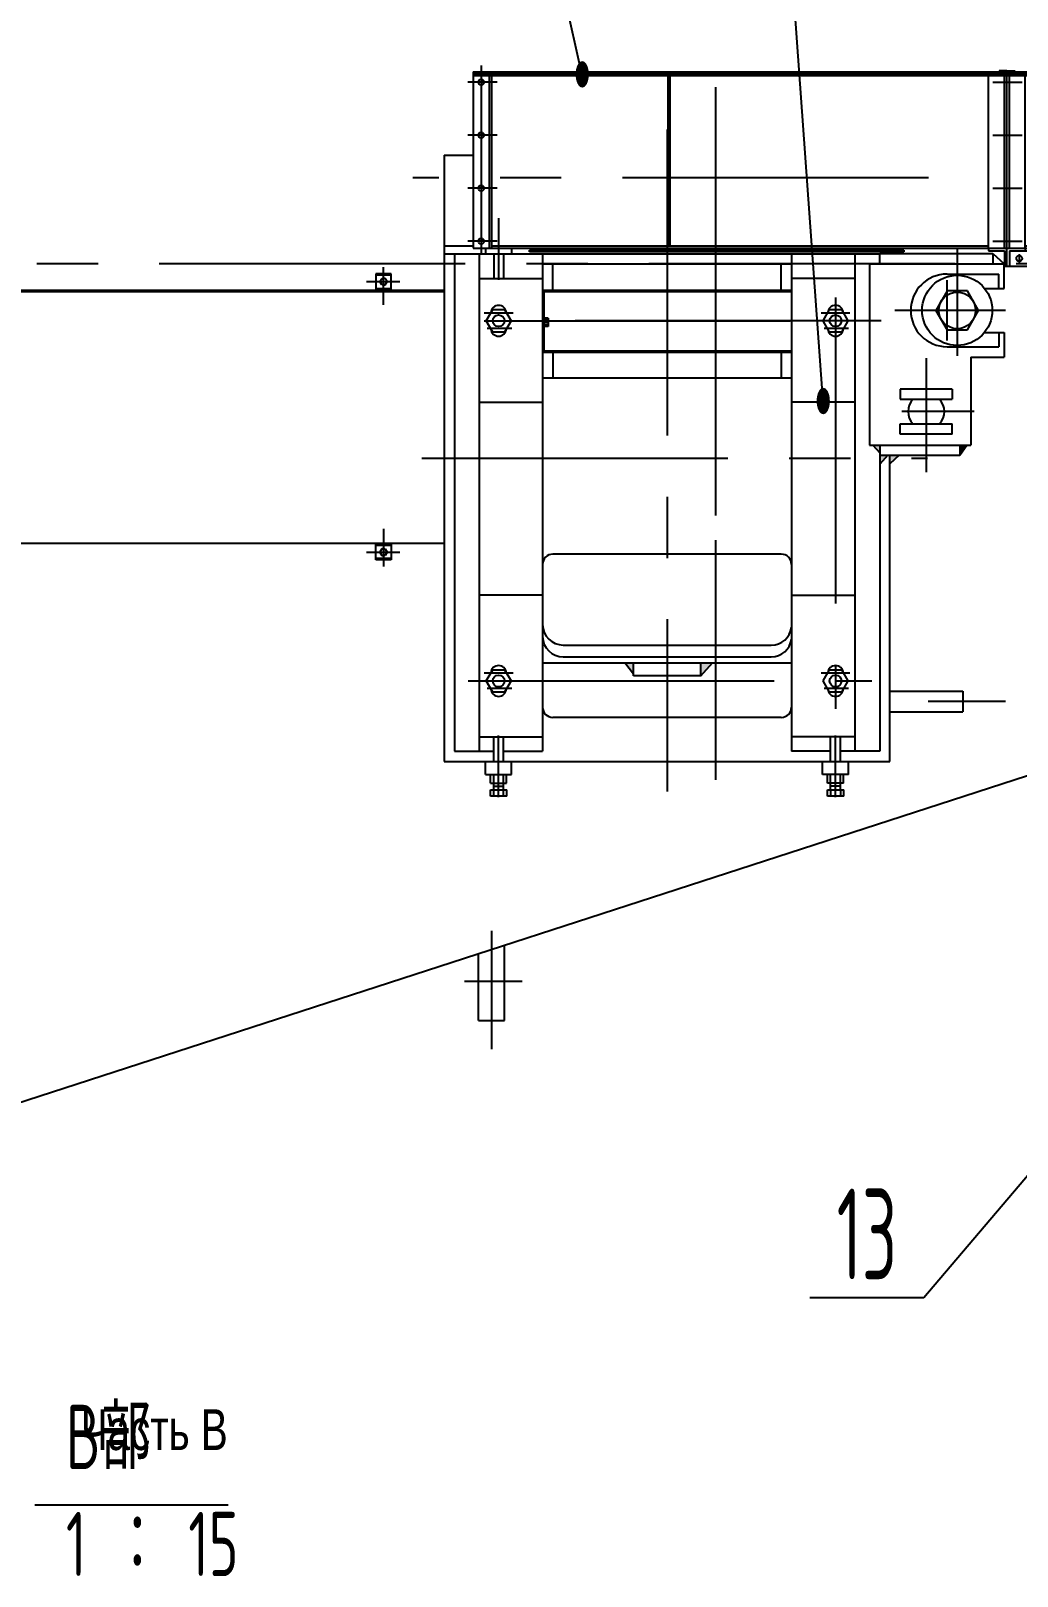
# Model space of a CAD drawing. Header units: millimetres. Extents: x -44903 to -2851, y -697 to 17820.
# Drawn here: x -39166 to -36750, y 4108 to 7895 of the extents above; entities that cross this region are included whole.
import ezdxf
from ezdxf.enums import TextEntityAlignment as Align

# ---------------------------------------------------------------- set-up
doc = ezdxf.new("R2010")
doc.units = ezdxf.units.MM
doc.header["$LTSCALE"] = 600
doc.linetypes.add('F', pattern=[0.75, 0.5, -0.25])
doc.linetypes.add('G', pattern=[2, 1.25, -0.25, 0.25, -0.25])
for name, color, linetype in [('01', 7, 'Continuous'), ('02', 1, 'Continuous'), ('04', 2, 'F'), ('05', 142, 'G'), ('08', 1, 'Continuous'), ('11', 3, 'Continuous')]:
    doc.layers.add(name, color=color, linetype=linetype)
doc.styles.get("Standard").update_dxf_attribs({"font": 'isocp', "width": 0.707, "bigfont": 'intecad.shx'})
doc.dimstyles.new('INTE', dxfattribs={"dimscale": 60, "dimtxt": 3.5, "dimasz": 3, "dimexe": 3, "dimexo": 0, "dimgap": 1, "dimtad": 1, "dimdec": 3, "dimdsep": 46, "dimtxsty": 'Standard', "dimcen": 0, "dimclrd": 1, "dimclre": 1, "dimclrt": 3, "dimaunit": 1, "dimadec": 0, "dimazin": 0, "dimtfac": 1, "dimtdec": 3, "dimtmove": 0, "dimatfit": 0, "dimfxl": 1, "dimarcsym": 0})

# ---------------------------------------------------------------- blocks, each defined once
blk = doc.blocks.new('*D92')
at = {"layer": '08', "color": 1, "lineweight": -2}
for p, q in [((-40743.2, 6807.1), (-40743.2, 11299.3)), ((-23065.2, 8334.9), (-23065.2, 11299.3)), ((-40563.2, 11119.3), (-23245.2, 11119.3))]:
    blk.add_line(p, q, dxfattribs=at)
at = {"layer": '08', "color": 1}
for points in [[(-40563.2, 11149.3), (-40563.2, 11089.3), (-40743.2, 11119.3)], [(-23245.2, 11149.3), (-23245.2, 11089.3), (-23065.2, 11119.3)]]:
    blk.add_solid(points, dxfattribs=at)
at = {"layer": 'DEFPOINTS', "color": 0}
for p in [(-23065.2, 11119.3), (-23065.2, 8334.9), (-40743.2, 6807.1)]:
    blk.add_point(p, dxfattribs=at)
at = {"layer": '08', "color": 3, "insert": (-32007.2, 11284.3), "char_height": 210, "attachment_point": 5}
blk.add_mtext('17678%%P0.5', dxfattribs=at)
blk = doc.blocks.new('ret')
at = {"layer": '01'}
for p, q in [((6820.7, 10422.5), (10216, 10422.5)), ((6820.7, 10422.5), (6820.7, 9990.5)), ((6820.7, 10418.5), (10216, 10418.5)), ((8109.7, 10425.5), (8109.7, 10422.5)), ((8128.7, 10425.5), (8109.7, 10425.5)), ((8128.7, 10425.5), (8147.7, 10425.5)), ((8147.7, 10425.5), (8147.7, 10422.5)), ((9290.7, 10425.5), (9290.7, 10422.5)), ((9309.7, 10425.5), (9290.7, 10425.5)), ((9309.7, 10425.5), (9328.7, 10425.5)), ((9328.7, 10425.5), (9328.7, 10422.5)), ((10216, 10422.5), (10216, 9990.5)), ((6820.7, 10413.5), (10216, 10413.5)), ((6859.7, 10413.5), (6859.7, 9990.5)), ((6865.7, 10413.5), (6865.7, 9990.5)), ((7298.7, 9995.5), (7298.7, 10413.5)), ((7303.2, 9995.5), (7303.2, 10413.5)), ((9791.7, 9995.5), (9791.7, 10413.5)), ((9796.2, 9995.5), (9796.2, 10413.5)), ((10171, 10413.5), (10171, 9990.5)), ((10177, 10413.5), (10177, 9990.5)), ((6820.7, 9990.5), (10216, 9990.5)), ((8083.7, 9995.5), (6865.7, 9995.5)), ((6958.6, 9981.5), (6958.6, 9985.5)), ((7875.9, 9981.5), (6958.6, 9981.5)), ((7010.9, 9990.5), (7010.9, 9985.5)), ((7010.9, 9985.5), (7823.5, 9985.5)), ((7823.5, 9985.5), (7823.5, 9990.5)), ((7823.5, 9985.5), (7875.9, 9985.5)), ((7875.9, 9985.5), (7875.9, 9981.5)), ((8083.7, 9990.5), (8083.7, 9984.5)), ((8083.7, 9984.5), (8122.7, 9984.5)), ((8122.7, 9984.5), (8122.7, 9945.5)), ((8128.7, 9945.5), (8128.7, 9990.5)), ((8134.7, 9984.5), (8134.7, 9945.5)), ((8134.7, 9984.5), (8173.7, 9984.5)), ((8547.7, 9995.5), (8173.7, 9995.5)), ((8173.7, 9990.5), (8173.7, 9984.5)), ((8547.7, 9995.5), (9264.7, 9995.5)), ((9264.7, 9990.5), (9264.7, 9984.5)), ((9264.7, 9984.5), (9303.7, 9984.5)), ((9303.7, 9984.5), (9303.7, 9945.5)), ((9309.7, 9945.5), (9309.7, 9990.5)), ((9315.7, 9984.5), (9315.7, 9945.5)), ((9315.7, 9984.5), (9354.7, 9984.5)), ((9354.7, 9995.5), (10171, 9995.5)), ((9354.7, 9990.5), (9354.7, 9984.5)), ((8134.7, 9945.5), (8122.7, 9945.5)), ((9315.7, 9945.5), (9303.7, 9945.5))]:
    blk.add_line(p, q, dxfattribs=at)
at = {"layer": '01', "color": 7, "linetype": 'Continuous'}
for p, q in [((6840.7, 10438.6), (6840.7, 9974.2)), ((10196, 10438.6), (10196, 9974.2)), ((8083.7, 9990.5), (8083.7, 10413.5)), ((8122.7, 9990.5), (8122.7, 10413.5)), ((8128.7, 9990.5), (8128.7, 10413.5)), ((8134.7, 9990.5), (8134.7, 10413.5)), ((8173.7, 9990.5), (8173.7, 10413.5)), ((9264.7, 9990.5), (9264.7, 10413.5)), ((9303.7, 9990.5), (9303.7, 10413.5)), ((9309.7, 9990.5), (9309.7, 10413.5)), ((9315.7, 9990.5), (9315.7, 10413.5)), ((9354.7, 9990.5), (9354.7, 10413.5)), ((6958.6, 9985.5), (7010.9, 9985.5)), ((8173.7, 9984.5), (9264.7, 9984.5)), ((9303.7, 9945.5), (8134.7, 9945.5))]:
    blk.add_line(p, q, dxfattribs=at)
for centre in [(6840.7, 10397.5), (10196, 10392.5), (6840.7, 10267.5), (10196, 10265.5), (6840.7, 10137.5), (10196, 10138.5), (6840.7, 10007.5), (10196, 10011.5)]:
    blk.add_circle(centre, 7, dxfattribs=at)
at = {"layer": '01'}
for centre in [(8158.7, 9965.5), (8158.7, 9965.5), (8158.7, 9965.5), (8158.7, 9965.5), (8298.7, 9965.5), (8298.7, 9965.5), (8298.7, 9965.5), (8298.7, 9965.5), (8438.7, 9965.5), (8438.7, 9965.5), (8438.7, 9965.5), (8438.7, 9965.5), (8578.7, 9965.5), (8578.7, 9965.5), (8578.7, 9965.5), (8578.7, 9965.5), (8718.7, 9965.5), (8718.7, 9965.5), (8718.7, 9965.5), (8718.7, 9965.5), (8858.7, 9965.5), (8858.7, 9965.5), (8858.7, 9965.5), (8858.7, 9965.5), (8998.7, 9965.5), (8998.7, 9965.5), (8998.7, 9965.5), (8998.7, 9965.5), (9138.7, 9965.5), (9138.7, 9965.5), (9138.7, 9965.5), (9138.7, 9965.5), (9278.7, 9965.5), (9278.7, 9965.5), (9278.7, 9965.5), (9278.7, 9965.5)]:
    blk.add_circle(centre, 7, dxfattribs=at)
at = {"layer": '05', "color": 4, "linetype": 'G'}
for p, q in [((6879.3, 10397.5), (6807.3, 10397.5)), ((8093.7, 10397.5), (8165.6, 10397.5)), ((9272.4, 10397.5), (9344.4, 10397.5)), ((10157.4, 10392.5), (10229.4, 10392.5)), ((6879.3, 10267.5), (6807.3, 10267.5)), ((8093.7, 10267.5), (8165.6, 10267.5)), ((9272.4, 10267.5), (9344.4, 10267.5)), ((10157.4, 10265.5), (10229.4, 10265.5)), ((6879.3, 10137.5), (6807.3, 10137.5)), ((8093.7, 10137.5), (8165.6, 10137.5)), ((9272.4, 10137.5), (9344.4, 10137.5)), ((10157.4, 10138.5), (10229.4, 10138.5)), ((6879.3, 10007.5), (6807.3, 10007.5)), ((8093.7, 10007.5), (8165.6, 10007.5)), ((9272.4, 10007.5), (9344.4, 10007.5)), ((10157.4, 10011.5), (10229.4, 10011.5))]:
    blk.add_line(p, q, dxfattribs=at)
at = {"layer": '05'}
for p, q in [((9288.7, 9965.5), (8148.2, 9965.5)), ((8158.7, 9976.1), (8158.7, 9954.9)), ((8158.7, 9976.1), (8158.7, 9954.9)), ((8158.7, 9976.1), (8158.7, 9954.9)), ((8158.7, 9976.1), (8158.7, 9954.9)), ((8298.7, 9976.1), (8298.7, 9954.9)), ((8298.7, 9976.1), (8298.7, 9954.9)), ((8298.7, 9976.1), (8298.7, 9954.9)), ((8298.7, 9976.1), (8298.7, 9954.9)), ((8438.7, 9976.1), (8438.7, 9954.9)), ((8438.7, 9976.1), (8438.7, 9954.9)), ((8438.7, 9976.1), (8438.7, 9954.9)), ((8438.7, 9976.1), (8438.7, 9954.9)), ((8578.7, 9976.1), (8578.7, 9954.9)), ((8578.7, 9976.1), (8578.7, 9954.9)), ((8578.7, 9976.1), (8578.7, 9954.9)), ((8578.7, 9976.1), (8578.7, 9954.9)), ((8718.7, 9976.1), (8718.7, 9954.9)), ((8718.7, 9976.1), (8718.7, 9954.9)), ((8718.7, 9976.1), (8718.7, 9954.9)), ((8718.7, 9976.1), (8718.7, 9954.9)), ((8858.7, 9976.1), (8858.7, 9954.9)), ((8858.7, 9976.1), (8858.7, 9954.9)), ((8858.7, 9976.1), (8858.7, 9954.9)), ((8858.7, 9976.1), (8858.7, 9954.9)), ((8998.7, 9976.1), (8998.7, 9954.9)), ((8998.7, 9976.1), (8998.7, 9954.9)), ((8998.7, 9976.1), (8998.7, 9954.9)), ((8998.7, 9976.1), (8998.7, 9954.9)), ((9138.7, 9976.1), (9138.7, 9954.9)), ((9138.7, 9976.1), (9138.7, 9954.9)), ((9138.7, 9976.1), (9138.7, 9954.9)), ((9138.7, 9976.1), (9138.7, 9954.9)), ((9278.7, 9976.1), (9278.7, 9954.9)), ((9278.7, 9976.1), (9278.7, 9954.9)), ((9278.7, 9976.1), (9278.7, 9954.9)), ((9278.7, 9976.1), (9278.7, 9954.9))]:
    blk.add_line(p, q, dxfattribs=at)
blk = doc.blocks.new('WRE')
at = {"layer": '01'}
for p, q in [((1858.9, 817.9), (1854.3, 809.9)), ((1854.3, 809.9), (1858.9, 801.9)), ((1863.1, 817.9), (1858.9, 817.9)), ((1858.9, 801.9), (1863.1, 801.9)), ((1863.1, 817.9), (1867.2, 817.9)), ((1867.2, 801.9), (1863.1, 801.9)), ((1867.2, 817.9), (1871.9, 809.9)), ((1871.9, 809.9), (1867.2, 801.9))]:
    blk.add_line(p, q, dxfattribs=at)

msp = doc.modelspace()

# ---------------------------------------------------------------- hatches: boundary and pattern name
at = {"layer": '01'}
for points in [[(-37909.5516, 7259.969), (-37909.5516, 7256.969), (-37912.5516, 7256.969)], [(-37909.5516, 7107.969), (-37909.5516, 7110.969), (-37912.5516, 7110.969)], [(-36873.0439, 6880.469), (-36890.5516, 6880.469), (-36890.5516, 6855.469)]]:
    msp.add_hatch(color=256, dxfattribs=at).paths.add_polyline_path(points)
h = msp.add_hatch(color=256, dxfattribs=at)
h.paths.add_polyline_path([(-37046.9234, 6847.969), (-37061.5516, 6847.969), (-37061.5516, 6834.7586)])
h.paths.add_polyline_path([(-37086.5516, 6861.0842), (-37086.5516, 6880.469), (-37103.5132, 6880.469)])
h.paths.add_polyline_path([(-37073.4921, 6847.969), (-37066.6811, 6855.469), (-37086.5516, 6855.469), (-37086.5516, 6847.969)])
h.paths.add_polyline_path([(-37073.4921, 6847.969), (-37086.5516, 6847.969), (-37086.5516, 6833.5885)])
h.paths.add_polyline_path([(-37046.9234, 6847.969), (-37038.6185, 6855.469), (-37061.5516, 6855.469), (-37061.5516, 6847.969)])
at = {"layer": '01', "linetype": 'Continuous'}
h = msp.add_hatch(color=7, dxfattribs=at)
h.paths.add_polyline_path([(-37525.0516, 6316.8317), (-37496.286, 6346.469), (-37525.0516, 6346.469)])
h.paths.add_polyline_path([(-37690.0516, 6318.6218), (-37690.0516, 6346.469), (-37711.1044, 6346.469)])
at = {"layer": '02'}
for points in [[(-38321.1768, 7258.969), (-38324.1768, 7258.969), (-38321.1768, 7261.969)], [(-38283.1768, 7258.969), (-38280.1768, 7258.969), (-38283.1768, 7261.969)], [(-38321.1768, 6639.969), (-38324.1768, 6639.969), (-38321.1768, 6636.969)], [(-38283.1768, 6639.969), (-38280.1768, 6639.969), (-38283.1768, 6636.969)]]:
    msp.add_hatch(color=256, dxfattribs=at).paths.add_polyline_path(points)

# ---------------------------------------------------------------- linework, layer by layer
for p, q in [((-38321.1768, 7299.969), (-38321.1768, 7258.969)), ((-38283.1768, 7299.969), (-38321.1768, 7299.969)), ((-38283.1768, 7296.969), (-38321.1768, 7296.969)), ((-38283.1768, 7258.969), (-38283.1768, 7299.969)), ((-38153.5516, 7255.969), (-39380.2044, 7255.969)), ((-38153.5516, 7258.969), (-39377.2044, 7258.969)), ((-38321.1768, 7263.969), (-38283.1768, 7263.969)), ((-39377.2044, 6639.969), (-38153.5516, 6639.969)), ((-38321.1768, 6598.969), (-38321.1768, 6639.969)), ((-38321.1768, 6634.969), (-38283.1768, 6634.969)), ((-38283.1768, 6639.969), (-38283.1768, 6598.969)), ((-38283.1768, 6601.969), (-38321.1768, 6601.969)), ((-38283.1768, 6598.969), (-38321.1768, 6598.969))]:
    msp.add_line(p, q)
at = {"layer": '01'}
for p, q in [((-38153.5516, 7590.969), (-38153.5516, 6104.969)), ((-38153.5516, 7348.969), (-37086.5516, 7348.969)), ((-38068.0516, 7348.969), (-38068.0516, 6129.969)), ((-38052.3516, 7362.7893), (-38052.3516, 7348.969)), ((-38032.3516, 7348.969), (-38032.3516, 7288.7477)), ((-38008.3516, 7348.969), (-38008.3516, 7288.7477)), ((-37988.3516, 7362.7893), (-37988.3516, 7348.969)), ((-37912.5516, 7348.969), (-37912.5516, 6129.969)), ((-37302.5516, 7348.969), (-37302.5516, 6129.969)), ((-37147.0516, 7348.969), (-37147.0516, 6130.469)), ((-37086.5516, 7349.469), (-36809.5516, 7349.469)), ((-37086.5516, 7324.469), (-37086.5516, 7349.469)), ((-36809.5516, 7349.469), (-36781.5516, 7324.469)), ((-36809.5516, 7349.469), (-36809.5516, 7324.469)), ((-37302.5516, 7323.969), (-37912.5516, 7323.969)), ((-37887.5516, 7259.969), (-37887.5516, 7323.969)), ((-37327.5516, 7259.969), (-37327.5516, 7323.969)), ((-37111.5516, 7324.469), (-36781.5516, 7324.469)), ((-37111.5516, 7324.469), (-37111.5516, 6880.469)), ((-36781.5516, 7264.469), (-36781.5516, 7324.469)), ((-38068.0516, 7288.7477), (-37912.5516, 7288.7477)), ((-37147.0516, 7288.7477), (-37302.5516, 7288.7477)), ((-36921.5516, 7299.469), (-36794.5516, 7299.469)), ((-36794.5516, 7264.469), (-36794.5516, 7299.469)), ((-38280.1768, 7258.969), (-38283.1768, 7261.969)), ((-37912.5516, 7259.969), (-37302.5516, 7259.969)), ((-37912.5516, 7256.969), (-37909.5516, 7259.969)), ((-37912.5516, 7256.969), (-37302.5516, 7256.969)), ((-37909.5516, 7259.969), (-37909.5516, 7107.969)), ((-36921.5596, 7257.969), (-36948.9816, 7210.469)), ((-36871.5436, 7257.969), (-36921.5596, 7257.969)), ((-36844.1216, 7210.469), (-36871.5436, 7257.969)), ((-36829.6188, 7264.469), (-36781.5516, 7264.469)), ((-38050.6466, 7184.969), (-38034.7707, 7212.469)), ((-38034.7707, 7212.469), (-38005.7325, 7212.469)), ((-38005.7325, 7212.469), (-37989.8566, 7184.969)), ((-37225.1466, 7184.969), (-37209.2707, 7212.469)), ((-37209.2707, 7212.469), (-37180.2325, 7212.469)), ((-37180.2325, 7212.469), (-37164.3566, 7184.969)), ((-36948.9816, 7210.469), (-36921.5596, 7162.969)), ((-36871.5436, 7162.969), (-36844.1216, 7210.469)), ((-38034.7707, 7157.469), (-38050.6466, 7184.969)), ((-38005.7325, 7157.469), (-38034.7707, 7157.469)), ((-37989.8566, 7184.969), (-38005.7325, 7157.469)), ((-37898.7516, 7190.984), (-37909.5516, 7190.984)), ((-37898.7516, 7186.969), (-37909.5516, 7186.969)), ((-37898.7516, 7174.969), (-37909.5516, 7174.969)), ((-37898.7516, 7170.954), (-37909.5516, 7170.954)), ((-37898.7516, 7190.984), (-37898.7516, 7170.954)), ((-37209.2707, 7157.469), (-37225.1466, 7184.969)), ((-37180.2325, 7157.469), (-37209.2707, 7157.469)), ((-37164.3566, 7184.969), (-37180.2325, 7157.469)), ((-36921.5596, 7162.969), (-36871.5436, 7162.969)), ((-36921.5516, 7121.469), (-36794.5516, 7121.469)), ((-36829.6188, 7156.469), (-36781.5516, 7156.469)), ((-36794.5516, 7156.469), (-36794.5516, 7121.469)), ((-36781.5516, 7156.469), (-36781.5516, 7095.469)), ((-37912.5516, 7110.969), (-37302.5516, 7110.969)), ((-37909.5516, 7107.969), (-37912.5516, 7110.969)), ((-37912.5516, 7107.969), (-37302.5516, 7107.969)), ((-37887.5516, 7107.969), (-37887.5516, 7043.969)), ((-37327.5516, 7107.969), (-37327.5516, 7043.969)), ((-36863.5516, 7095.469), (-36863.5516, 6880.469)), ((-36863.5516, 7095.469), (-36781.5516, 7095.469)), ((-37302.5516, 7043.969), (-37912.5516, 7043.969)), ((-36908.5516, 7017.719), (-37036.5516, 7017.719)), ((-37036.5516, 7017.719), (-37036.5516, 6992.719)), ((-36908.5516, 7017.719), (-36908.5516, 6992.719)), ((-38068.0516, 6985.2334), (-37912.5516, 6985.2334)), ((-37147.0516, 6985.2334), (-37302.5516, 6985.2334)), ((-37036.5516, 6992.719), (-36908.5516, 6992.719)), ((-37036.5516, 6932.219), (-36908.5516, 6932.219)), ((-37036.5516, 6907.219), (-37036.5516, 6932.219)), ((-36908.5516, 6907.219), (-36908.5516, 6932.219)), ((-36908.5516, 6907.219), (-37036.5516, 6907.219)), ((-37111.5516, 6880.469), (-36863.5516, 6880.469)), ((-37103.5132, 6880.469), (-37086.5516, 6861.0842)), ((-37086.5516, 6855.469), (-36890.5516, 6855.469)), ((-37066.6811, 6855.469), (-37086.5516, 6833.5885)), ((-37061.5516, 6104.969), (-37061.5516, 6855.469)), ((-37038.6185, 6855.469), (-37061.5516, 6834.7586)), ((-36890.5516, 6855.469), (-36873.0439, 6880.469)), ((-36890.5516, 6880.469), (-36890.5516, 6855.469)), ((-38280.1768, 6639.969), (-38283.1768, 6636.969)), ((-37327.5516, 6612.969), (-37887.5516, 6612.969)), ((-37912.5516, 6512.8549), (-38068.0516, 6512.8549)), ((-37302.5516, 6512.8549), (-37147.0516, 6512.8549)), ((-37862.0516, 6390.2521), (-37352.0516, 6390.2521)), ((-38050.6466, 6302.269), (-38034.7707, 6329.769)), ((-38034.7707, 6329.769), (-38005.7325, 6329.769)), ((-38005.7325, 6329.769), (-37989.8566, 6302.269)), ((-37862.0516, 6361.2521), (-37352.0516, 6361.2521)), ((-37225.1466, 6302.269), (-37209.2707, 6329.769)), ((-37209.2707, 6329.769), (-37180.2325, 6329.769)), ((-37180.2325, 6329.769), (-37164.3566, 6302.269)), ((-38034.7707, 6274.769), (-38050.6466, 6302.269)), ((-37989.8566, 6302.269), (-38005.7325, 6274.769)), ((-37209.2707, 6274.769), (-37225.1466, 6302.269)), ((-37164.3566, 6302.269), (-37180.2325, 6274.769)), ((-38005.7325, 6274.769), (-38034.7707, 6274.769)), ((-37180.2325, 6274.769), (-37209.2707, 6274.769)), ((-37327.5516, 6212.969), (-37887.5516, 6212.969)), ((-38068.0516, 6165.1903), (-37912.5516, 6165.1903)), ((-38032.3516, 6104.969), (-38032.3516, 6165.1903)), ((-38008.3516, 6104.969), (-38008.3516, 6165.1903)), ((-37147.0516, 6165.1903), (-37302.5516, 6165.1903)), ((-37206.7516, 6104.969), (-37206.7516, 6165.1903)), ((-37182.7516, 6104.969), (-37182.7516, 6165.1903)), ((-38153.5516, 6104.969), (-37061.5516, 6104.969)), ((-38128.5516, 6129.969), (-38032.3516, 6129.969)), ((-38052.3516, 6072.969), (-38052.3516, 6104.969)), ((-38008.3516, 6129.969), (-37912.5516, 6129.969)), ((-37988.3516, 6072.969), (-37988.3516, 6104.969)), ((-37206.7516, 6129.969), (-37302.5516, 6129.969)), ((-37226.7516, 6072.969), (-37226.7516, 6104.969)), ((-37086.5516, 6129.969), (-37182.7516, 6129.969)), ((-37162.7516, 6072.969), (-37162.7516, 6104.969)), ((-38052.3516, 6072.969), (-37988.3516, 6072.969)), ((-38040.1266, 6051.469), (-38040.1266, 6072.969)), ((-38032.3516, 6020.1903), (-38032.3516, 6072.969)), ((-38008.3516, 6020.1903), (-38008.3516, 6072.969)), ((-38000.5766, 6051.469), (-38000.5766, 6072.969)), ((-37162.7516, 6072.969), (-37226.7516, 6072.969)), ((-37214.5266, 6051.469), (-37214.5266, 6072.969)), ((-37206.7516, 6035.1903), (-37206.7516, 6072.969)), ((-37182.7516, 6035.1903), (-37182.7516, 6072.969)), ((-37174.9766, 6051.469), (-37174.9766, 6072.969)), ((-38040.3416, 6035.1903), (-38000.3616, 6035.1903)), ((-38040.3416, 6020.1903), (-38040.3416, 6035.1903)), ((-38040.1266, 6051.469), (-38000.5766, 6051.469)), ((-38032.3516, 6044.1903), (-38008.3516, 6044.1903)), ((-38000.3616, 6020.1903), (-38000.3616, 6035.1903)), ((-37214.7416, 6020.1903), (-37214.7416, 6035.1903)), ((-37214.7416, 6035.1903), (-37174.7616, 6035.1903)), ((-37174.9766, 6051.469), (-37214.5266, 6051.469)), ((-37182.7516, 6044.1903), (-37206.7516, 6044.1903)), ((-37206.7516, 6035.1903), (-37206.7516, 6020.1903)), ((-37182.7516, 6035.1903), (-37182.7516, 6020.1903)), ((-37174.7616, 6020.1903), (-37174.7616, 6035.1903)), ((-38000.3616, 6020.1903), (-38040.3416, 6020.1903)), ((-37174.7616, 6020.1903), (-37214.7416, 6020.1903)), ((-38069.7044, 5470.4485), (-38005.7044, 5470.4485)), ((-39156.8954, 4282.7315), (-38683.0446, 4282.7315))]:
    msp.add_line(p, q, dxfattribs=at)
at = {"layer": '01', "color": 7, "linetype": 'Continuous'}
for p, q in [((-38153.5516, 7590.969), (-38082.6535, 7590.969)), ((-38153.5516, 7368.969), (-38082.6535, 7368.969)), ((-38128.5516, 7348.969), (-38128.5516, 6129.969)), ((-37061.5516, 7353.7893), (-37061.5516, 7349.969)), ((-37086.5516, 6880.469), (-37086.5516, 6129.969)), ((-35642.0984, 6421.0757), (-39206.2044, 5264.469)), ((-37912.5516, 6346.469), (-37302.5516, 6346.469)), ((-37690.0516, 6318.6218), (-37711.1044, 6346.469)), ((-37690.0516, 6314.969), (-37690.0516, 6346.469)), ((-37525.0516, 6314.969), (-37496.286, 6346.469)), ((-37525.0516, 6314.969), (-37525.0516, 6346.469)), ((-37525.0516, 6314.969), (-37690.0516, 6314.969)), ((-37061.5516, 6276.969), (-36882.7044, 6276.969)), ((-36882.8044, 6276.969), (-36882.8044, 6226.969)), ((-37061.5516, 6226.969), (-36882.7044, 6226.969)), ((-38005.7044, 5470.4485), (-38005.7044, 5654.0495)), ((-38069.7044, 5470.4485), (-38069.7044, 5633.2806))]:
    msp.add_line(p, q, dxfattribs=at)
at = {"layer": '01'}
for centre, radius in [((-36896.5516, 7210.469), 86), ((-36896.5516, 7210.469), 45), ((-38020.2516, 7184.969), 14.4), ((-37194.7516, 7184.969), 14.4), ((-38020.2516, 6302.269), 14.4), ((-37194.7516, 6302.269), 14.4)]:
    msp.add_circle(centre, radius, dxfattribs=at)
for centre, radius, start, end in [((-36921.5516, 7210.469), 89, 90, 270), ((-38020.2516, 7203.7837), 19, 2.914651, 177.085349), ((-37194.7516, 7203.7837), 19, 2.914651, 177.085349), ((-38020.2516, 7166.1543), 19, 182.914651, 357.085349), ((-37194.7516, 7166.1543), 19, 182.914651, 357.085349), ((-36972.5516, 6962.469), 44.5, 137.1739148, 222.8260852), ((-36972.5516, 6962.469), 44.5, 317.1739148, 42.8260852), ((-37887.5516, 6587.969), 25, 90, 180), ((-37327.5516, 6587.969), 25, 0, 90), ((-37861.6937, 6441.116), 50.8652, 180.9731985, 269.596904), ((-37861.6937, 6412.116), 50.8652, 180.9731985, 269.596904), ((-37352.0516, 6440.2521), 50, 270, 351.8903855), ((-37352.0516, 6411.2521), 50, 270, 351.8903855), ((-38020.2516, 6321.0837), 19, 2.914651, 177.085349), ((-37194.7516, 6321.0837), 19, 2.914651, 177.085349), ((-38020.2516, 6283.4543), 19, 182.914651, 357.085349), ((-37194.7516, 6283.4543), 19, 182.914651, 357.085349), ((-37887.5516, 6237.969), 25, 180, 270), ((-37327.5516, 6237.969), 25, 270, 0)]:
    msp.add_arc(centre, radius, start, end, dxfattribs=at)
at = {"layer": '02'}
for p, q in [((-37815.3599, 7785.7893), (-38628.7973, 11445.3356)), ((-37224.8016, 6985.2334), (-37547.4514, 11445.3356)), ((-35512.8044, 6518.469), (-36978.3657, 4790.377)), ((-36978.3657, 4790.377), (-37257.3657, 4790.377))]:
    msp.add_line(p, q, dxfattribs=at)
at = {"layer": '05', "color": 4, "linetype": 'G'}
for p, q in [((-37489.2044, 7757.8417), (-37489.2044, 6059.7721)), ((-38302.2044, 7224.2456), (-38302.2044, 7316.2344)), ((-38302.2044, 6674.6924), (-38302.2044, 6582.7036))]:
    msp.add_line(p, q, dxfattribs=at)
at = {"layer": '05'}
for p, q in [((-37607.5516, 7653.5277), (-37607.5516, 6031.6054)), ((-37489.2044, 7546.9025), (-37489.2044, 6059.7721)), ((-36966.6304, 7535.469), (-38230.1291, 7535.469)), ((-38020.3516, 7436.8127), (-38020.3516, 7285.1988)), ((-36896.5516, 7364.3155), (-36896.5516, 7098.9138)), ((-41251.862, 7324.969), (-21569.7872, 7324.969)), ((-38343.7851, 7280.969), (-38262.6326, 7280.969)), ((-36921.5516, 7136.3163), (-36921.5516, 7284.6216)), ((-37194.7516, 7241.9914), (-37194.7516, 6234.0227)), ((-37984.8167, 7203.7837), (-38055.6865, 7203.7837)), ((-37159.3167, 7203.7837), (-37230.1865, 7203.7837)), ((-37194.7516, 7219.0883), (-37194.7516, 7153.8497)), ((-36778.4072, 7210.469), (-37049.7158, 7210.469)), ((-38055.6488, 7184.969), (-37155.3073, 7184.969)), ((-37988.1406, 7166.1543), (-38048.183, 7166.1543)), ((-37897.6999, 7180.969), (-37910.6033, 7180.969)), ((-37832.6455, 7185.469), (-37077.8559, 7185.469)), ((-37162.6406, 7166.1543), (-37222.683, 7166.1543)), ((-36972.5516, 7092.9539), (-36972.5516, 6813.8222)), ((-36855.0516, 6962.469), (-37032.0516, 6962.469)), ((-38208.2757, 6847.969), (-36969.2018, 6847.969)), ((-38343.7851, 6617.969), (-38262.6326, 6617.969)), ((-38095.2189, 6302.269), (-37105.8885, 6302.269)), ((-37984.8167, 6321.0837), (-38055.6865, 6321.0837)), ((-37159.3167, 6321.0837), (-37230.1865, 6321.0837)), ((-37988.1406, 6283.4543), (-38048.183, 6283.4543)), ((-37162.6406, 6283.4543), (-37222.683, 6283.4543)), ((-36967.3752, 6252.3889), (-36778.1696, 6252.3889)), ((-38020.3516, 6017.1253), (-38020.3516, 6168.7392)), ((-37194.7516, 6017.1253), (-37194.7516, 6168.7392)), ((-38037.7044, 5689.775), (-38037.7044, 5400.0028)), ((-37962.6999, 5565.4485), (-38103.5876, 5565.4485))]:
    msp.add_line(p, q, dxfattribs=at)

# ---------------------------------------------------------------- block references
at = {"layer": '01', "rotation": 180}
msp.add_blockref('WRE', (-36439.1196, 8090.7712), dxfattribs=at)
at = {"layer": '01', "xscale": -1}
msp.add_blockref('WRE', (-36439.1196, 5808.1668), dxfattribs=at)
at = {"layer": '04'}
msp.add_blockref('ret', (-44903.3791, -2627.7243), dxfattribs=at)

# ---------------------------------------------------------------- texts
at = {"layer": '02', "width": 0.605172}
for p, p2 in [((-37833.3599, 7755.7893), (-37797.3599, 7755.7893)), ((-37242.8016, 6955.2334), (-37206.8016, 6955.2334))]:
    msp.add_text('●', height=60, dxfattribs=at).set_placement(p, p2, align=Align.FIT)
at = {"layer": '04', "insert": (-39044.0806, 4517.4239), "char_height": 100, "attachment_point": 1}
msp.add_mtext('{\\fArial|b0|i0|c204|p34;\\C250;Часть В}', dxfattribs=at)
at = {"layer": '11', "width": 0.609833}
msp.add_text('13', height=222.73864, dxfattribs=at).set_placement((-37191.9915, 4835.377), (-37043.74, 4835.377), align=Align.FIT)
at = {"layer": '11', "insert": (-39080.4248, 4528.474), "char_height": 157.5, "width": 1031.5785, "attachment_point": 1}
msp.add_mtext('B部\\P1 ： 15', dxfattribs=at)

# ---------------------------------------------------------------- dimensions: what is measured, and where the dimension line sits
at = {"layer": '08'}
dim = msp.add_linear_dim(base=(-23065.2044, 11119.3447), p1=(-40743.2044, 6807.1295), p2=(-23065.2044, 8334.9129), angle=0, text='<>%%P0.5', dimstyle='INTE', dxfattribs=at)
dim.commit()
dim.dimension.update_dxf_attribs({"geometry": '*D92', "text_midpoint": (-32007.1897, 11119.3447), "dimtype": 160})

doc.saveas('drawing.dxf')
